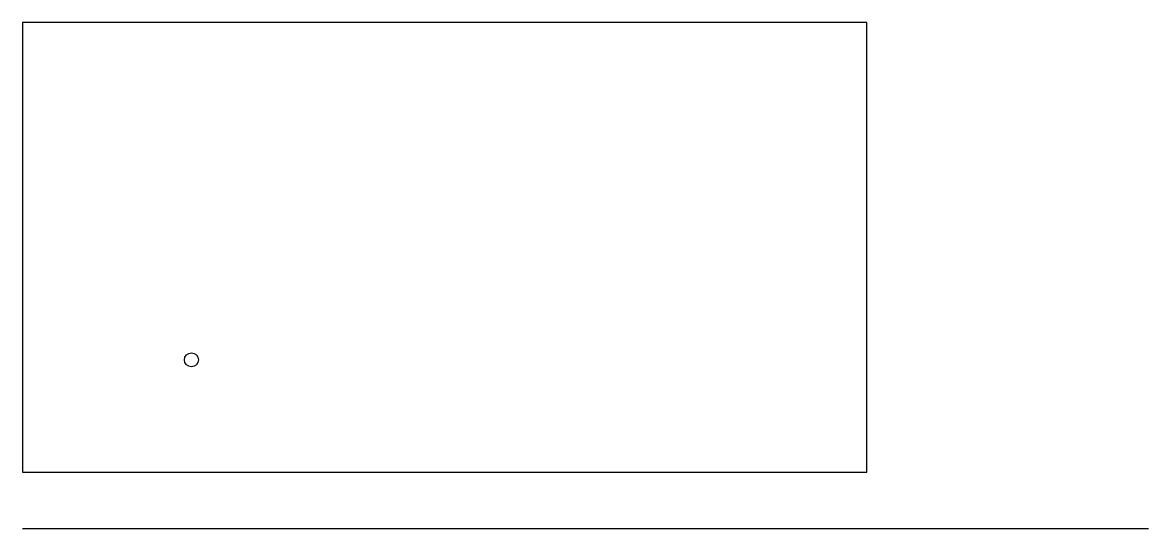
# Model space of a CAD drawing. Header units: millimetres. Extents: x 0 to 2000, y 0 to 900.
import ezdxf

# ---------------------------------------------------------------- set-up
doc = ezdxf.new("R2010")
doc.units = ezdxf.units.MM

msp = doc.modelspace()

# ---------------------------------------------------------------- linework, layer by layer
msp.add_line((0, 0), (2000, 0))
at = {"layer": 'PERCAGE'}
msp.add_circle((300, 300), 12.5, dxfattribs=at)
at = {"layer": 'VERRE'}
msp.add_lwpolyline([(0, 100), (1500, 100), (1500, 900), (0, 900)], close=True, dxfattribs=at)

doc.saveas('drawing.dxf')
